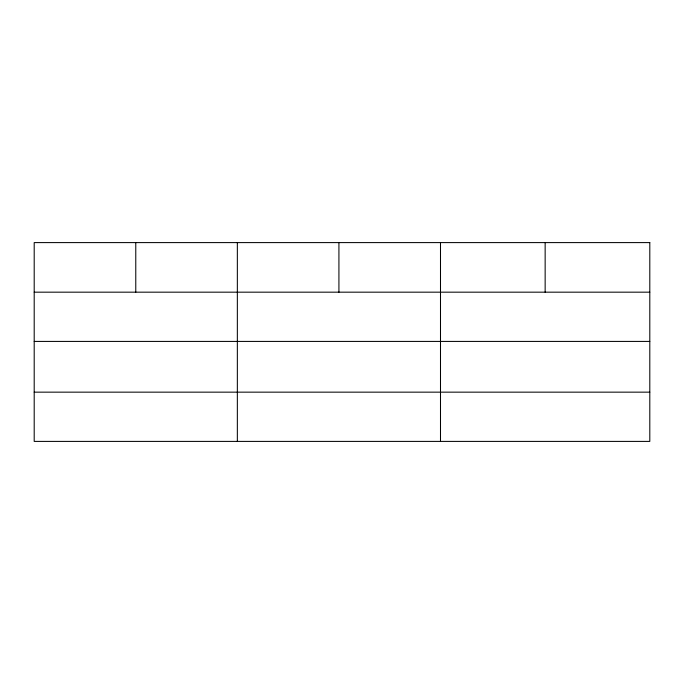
<?xml version="1.0" encoding="UTF-8"?>
<svg xmlns="http://www.w3.org/2000/svg" width="684" height="684" viewBox="0 0 684 684"><rect width="100%" height="100%" fill="white"/><g stroke="black" fill="none" stroke-linecap="round" stroke-linejoin="round"><path stroke-width="1.03" d="M34.2 292.171L649.8 292.171M34.2 341.419L649.8 341.419M34.2 392.154L649.8 392.154M545.148 242.598L545.148 292.171M440.496 242.598L440.496 441.402M338.922 242.598L338.922 292.171M237.348 242.598L237.348 441.402M135.774 242.598L135.774 292.171M649.8 242.598L34.2 242.598L34.2 441.402L649.8 441.402L649.8 242.598"/></g></svg>
